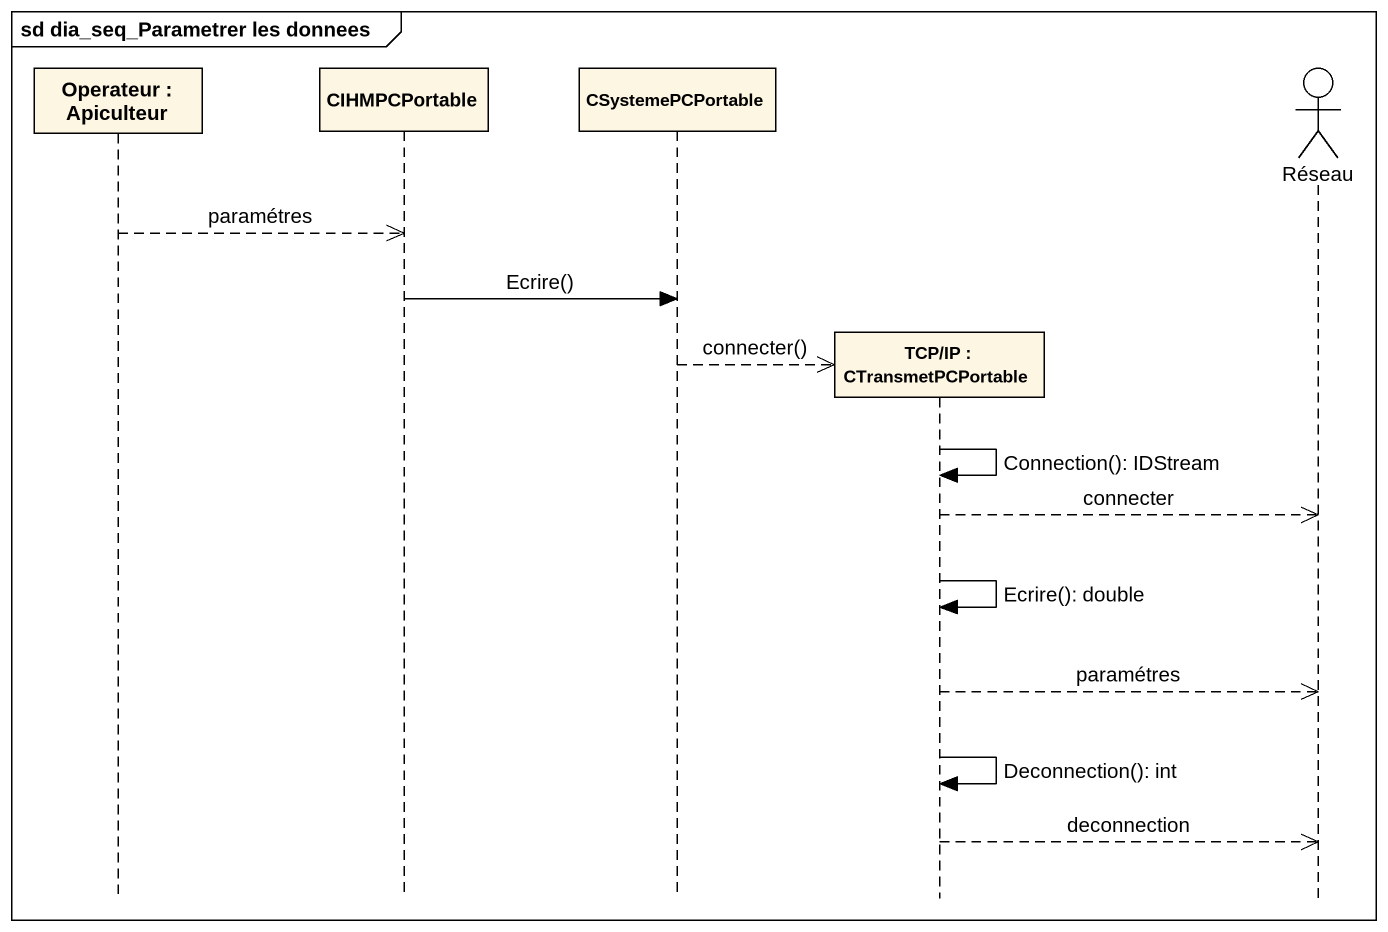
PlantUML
@startuml
mainframe sd dia_seq_Parametrer les donnees
hide footbox
participant "Operateur : Apiculteur" as Operateur
participant CIHMPCPortable
participant CSystemePCPortable
participant "TCP/IP : CTransmetPCPortable" as TCP_IP
actor Réseau

Operateur -->> CIHMPCPortable : paramétres
CIHMPCPortable -> CSystemePCPortable : Ecrire()
CSystemePCPortable -->> TCP_IP ** : connecter()
TCP_IP -> TCP_IP : Connection(): IDStream
TCP_IP -->> Réseau : connecter
TCP_IP -> TCP_IP : Ecrire(): double
TCP_IP -->> Réseau : paramétres
TCP_IP -> TCP_IP : Deconnection(): int
TCP_IP -->> Réseau : deconnection
@enduml
